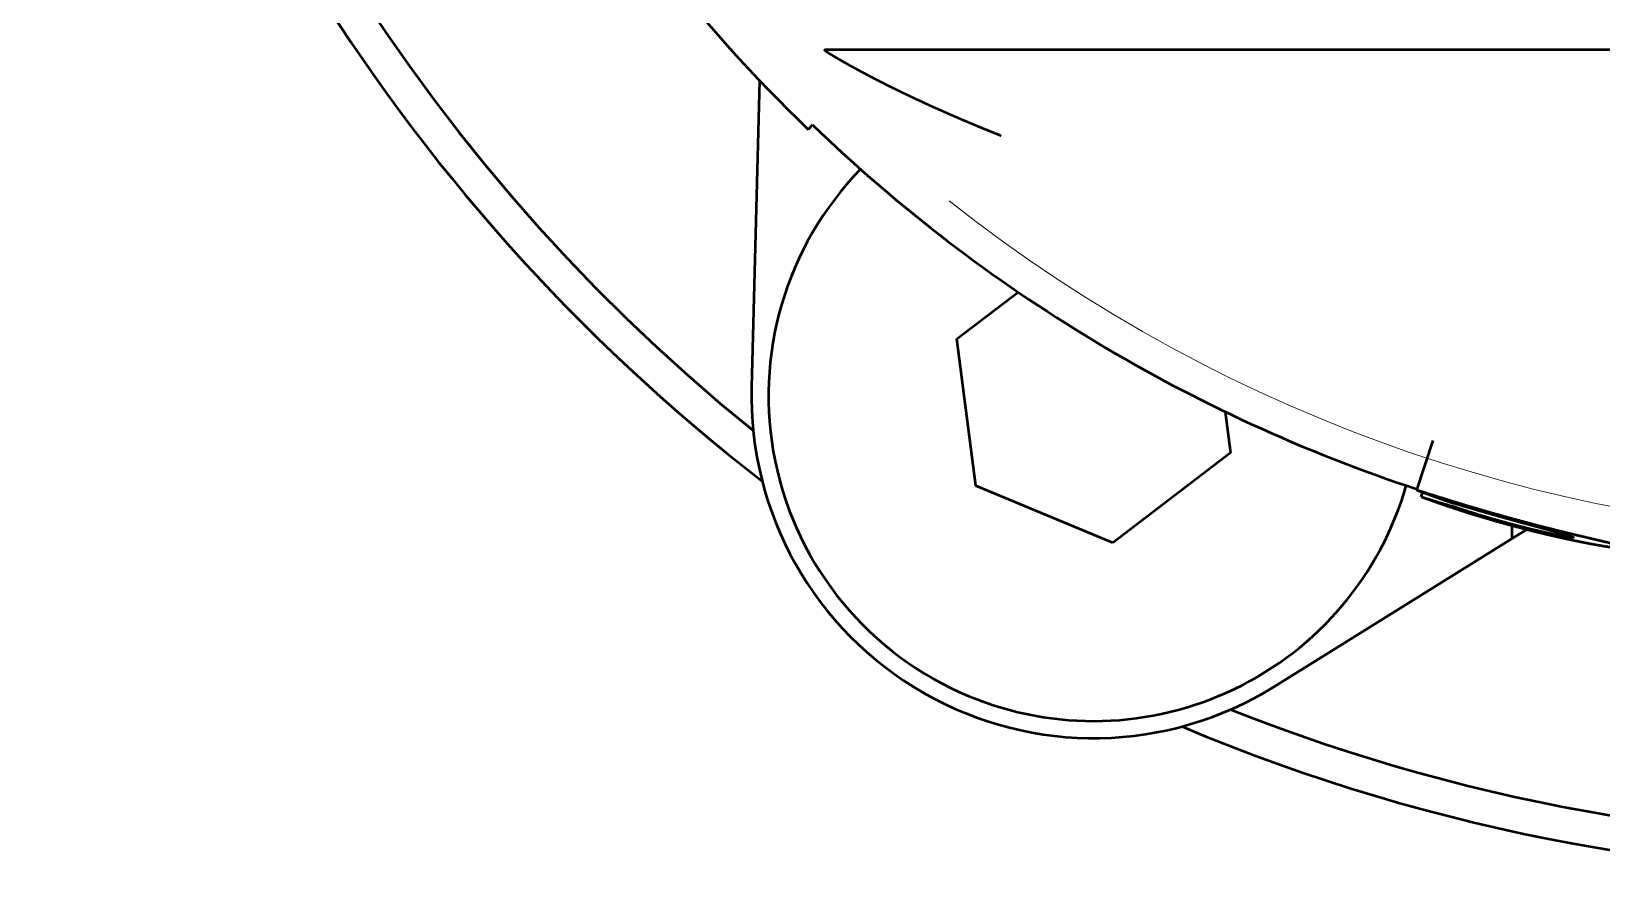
# Paper-space layout 'Layout1' of a CAD drawing. Header units: millimetres. Extents: x 0 to 420, y 0 to 297.
# Drawn here: x 140.48 to 158.83, y 219.67 to 229.52 of the extents above; entities that cross this region are included whole.
import ezdxf

# ---------------------------------------------------------------- set-up
doc = ezdxf.new("R2010")
doc.units = ezdxf.units.MM
doc.layers.add('170', color=7, linetype='Continuous', true_color=0xffffff)

psp = doc.layouts.get("Layout1")

# ---------------------------------------------------------------- linework, layer by layer
at = {"layer": '170', "color": 155, "linetype": 'Continuous', "lineweight": 50}
for p, q in [((148.986, 228.95), (148.893, 225.365)), ((149.607, 228.429), (149.556, 228.376)), ((151.293, 225.928), (152.009, 226.475)), ((151.516, 224.21), (151.293, 225.928)), ((154.429, 225.077), (154.491, 224.597)), ((154.491, 224.597), (153.115, 223.545)), ((156.667, 224.161), (156.86, 224.741)), ((153.115, 223.545), (151.516, 224.21)), ((156.72, 224.083), (156.737, 224.135)), ((157.783, 223.595), (157.784, 223.747)), ((157.955, 223.702), (157.783, 223.595)), ((155.006, 221.866), (157.783, 223.595))]:
    psp.add_line(p, q, dxfattribs=at)
for centre, radius, start, end in [((162.478, 241.667), 22, 67.125, 232.2806), ((162.478, 241.667), 21.6, 68.3062, 231.0994), ((162.475, 241.793), 18.625, 193.7517, 226.0839), ((162.478, 241.667), 22, 247.1194, 346.1925), ((162.478, 241.667), 21.6, 248.3006, 345.9337), ((162.475, 241.793), 18.552, 226.0839, 251.7704), ((152.892, 225.262), 3.8, 135.8084, 247.4), ((152.892, 225.262), 4, 178.526, 240.2115), ((152.892, 225.262), 3.8, 247.4, 343.9897), ((152.892, 225.262), 4, 240.2115, 301.8971)]:
    psp.add_arc(centre, radius, start, end, dxfattribs=at)
at = {"layer": '170', "color": 155, "linetype": 'Continuous', "lineweight": 13}
for centre, radius, start, end in [((152.892, 225.262), 3.8, 135.8084, 247.4), ((162.475, 241.793), 18.17, 231.6627, 308.3373), ((152.892, 225.262), 3.8, 247.4, 343.9897)]:
    psp.add_arc(centre, radius, start, end, dxfattribs=at)
at = {"layer": '170', "color": 155, "linetype": 'Continuous', "lineweight": 50}
for points, knots in [([(149.75, 229.306), (149.749, 229.306), (149.749, 229.305), (149.749, 229.305), (149.748, 229.305), (149.748, 229.305), (149.748, 229.305), (149.749, 229.304), (149.749, 229.304), (149.749, 229.303), (149.75, 229.303), (149.75, 229.302), (149.751, 229.302), (149.752, 229.301), (149.752, 229.3), (149.753, 229.299), (149.755, 229.298), (149.756, 229.297), (149.757, 229.296), (149.758, 229.295), (149.76, 229.294), (149.761, 229.293), (149.763, 229.292), (149.765, 229.291), (149.767, 229.289), (149.769, 229.288), (149.771, 229.287), (149.773, 229.285), (149.775, 229.284), (149.778, 229.282), (149.78, 229.28), (149.783, 229.279), (149.786, 229.277), (149.788, 229.275), (149.791, 229.273), (149.794, 229.271), (149.798, 229.269), (149.801, 229.267), (149.804, 229.265), (149.808, 229.263), (149.811, 229.261), (149.815, 229.258), (149.819, 229.256), (149.822, 229.254), (149.826, 229.251), (149.83, 229.249), (149.835, 229.246), (149.839, 229.244), (149.848, 229.238), (149.852, 229.236), (149.857, 229.233), (149.862, 229.23), (149.872, 229.224), (149.882, 229.218), (149.887, 229.215), (149.893, 229.212), (149.898, 229.209), (149.904, 229.205), (149.909, 229.202), (149.915, 229.199), (149.921, 229.195), (149.927, 229.192), (149.939, 229.185), (149.952, 229.177), (149.959, 229.174), (149.965, 229.17), (149.972, 229.166), (149.979, 229.162), (149.993, 229.154), (150.007, 229.146), (150.022, 229.138), (150.03, 229.133), (150.045, 229.125), (150.053, 229.12), (150.069, 229.112), (150.086, 229.103), (150.103, 229.093), (150.111, 229.089), (150.12, 229.084), (150.129, 229.079), (150.147, 229.069), (150.165, 229.059), (150.174, 229.054), (150.184, 229.049), (150.203, 229.039), (150.222, 229.029), (150.242, 229.018), (150.263, 229.007), (150.284, 228.996), (150.294, 228.991), (150.315, 228.98), (150.326, 228.974), (150.337, 228.968), (150.36, 228.957), (150.371, 228.951), (150.394, 228.939), (150.417, 228.928), (150.429, 228.922), (150.453, 228.909), (150.465, 228.903), (150.489, 228.891), (150.514, 228.879), (150.54, 228.866), (150.552, 228.86), (150.578, 228.847), (150.612, 228.831), (150.645, 228.814), (150.68, 228.798), (150.715, 228.781), (150.751, 228.764), (150.788, 228.746), (150.826, 228.728), (150.864, 228.711), (150.904, 228.692), (150.944, 228.674), (150.985, 228.655), (151.027, 228.636), (151.07, 228.617), (151.113, 228.598), (151.158, 228.578), (151.203, 228.558), (151.249, 228.538), (151.295, 228.518), (151.343, 228.497), (151.391, 228.477), (151.441, 228.456), (151.491, 228.435), (151.542, 228.413), (151.593, 228.392), (151.646, 228.371), (151.699, 228.349), (151.754, 228.327), (151.808, 228.306)], [0, 0, 0.000203, 0.000378, 0.000511, 0.000619, 0.000739, 0.000875, 0.001041, 0.001259, 0.001514, 0.00182, 0.002171, 0.002575, 0.003028, 0.003523, 0.004078, 0.004677, 0.005331, 0.006028, 0.006787, 0.007588, 0.008442, 0.009347, 0.0103, 0.011306, 0.012368, 0.013473, 0.014631, 0.015836, 0.017103, 0.01841, 0.019776, 0.021186, 0.022649, 0.024164, 0.025731, 0.027343, 0.029015, 0.030726, 0.032498, 0.034315, 0.036188, 0.038101, 0.040078, 0.042096, 0.044173, 0.046291, 0.048474, 0.052971, 0.05529, 0.057673, 0.060088, 0.065093, 0.070297, 0.072986, 0.075703, 0.078493, 0.08131, 0.084204, 0.087123, 0.090113, 0.093131, 0.099341, 0.105748, 0.10904, 0.11236, 0.115749, 0.119165, 0.126171, 0.133382, 0.140786, 0.144572, 0.152273, 0.156188, 0.164187, 0.172379, 0.180767, 0.185056, 0.189356, 0.193737, 0.20262, 0.211696, 0.21629, 0.220964, 0.230434, 0.240092, 0.249944, 0.259992, 0.270226, 0.275402, 0.285929, 0.291279, 0.296649, 0.307554, 0.313101, 0.324291, 0.335679, 0.341423, 0.353093, 0.359018, 0.370969, 0.38311, 0.395432, 0.401651, 0.414255, 0.430368, 0.446538, 0.463397, 0.480305, 0.497919, 0.515571, 0.533925, 0.55232, 0.571418, 0.590545, 0.610384, 0.630249, 0.650822, 0.671417, 0.69272, 0.71405, 0.736078, 0.758132, 0.780888, 0.803656, 0.82713, 0.850613, 0.8748, 0.898999, 0.923895, 0.948797, 0.974395, 1, 1]), ([(152.707, 229.306), (152.172, 229.306), (151.227, 229.306), (150.498, 229.306), (150.077, 229.306), (150.006, 229.306)], [0, 0, 0.198265, 0.54817, 0.817945, 0.97381, 1, 1]), ([(172.242, 229.306), (169.1, 229.306), (165.825, 229.306), (162.446, 229.306), (159.078, 229.306), (157.436, 229.306), (154.249, 229.306), (152.707, 229.306)], [0, 0, 0.160837, 0.328494, 0.50146, 0.673885, 0.757918, 0.921083, 1, 1]), ([(157.653, 223.782), (157.833, 223.733), (158.01, 223.687), (158.098, 223.666), (158.185, 223.645), (158.271, 223.625), (158.354, 223.606), (158.435, 223.588), (158.513, 223.572), (158.552, 223.564), (158.59, 223.556), (158.626, 223.549), (158.662, 223.542), (158.795, 223.518), (158.908, 223.499), (158.934, 223.495), (158.958, 223.491), (158.981, 223.488), (159.002, 223.485), (159.04, 223.479), (159.073, 223.476), (159.087, 223.474), (159.1, 223.473), (159.112, 223.472), (159.122, 223.471), (159.138, 223.471), (159.15, 223.471), (159.156, 223.472), (159.158, 223.474), (159.157, 223.476), (159.155, 223.477), (159.152, 223.479), (159.148, 223.481), (159.136, 223.486), (159.119, 223.491), (159.097, 223.498), (159.069, 223.505), (159.053, 223.51), (159.035, 223.514), (159.016, 223.519), (158.996, 223.524), (158.951, 223.535), (158.901, 223.547), (158.845, 223.56), (158.814, 223.567), (158.717, 223.59), (158.647, 223.607), (158.573, 223.624), (158.535, 223.633), (158.495, 223.643), (158.415, 223.663), (158.332, 223.683), (158.248, 223.704), (158.161, 223.726), (158.117, 223.737), (158.073, 223.748), (158.029, 223.76), (157.985, 223.772), (157.807, 223.819), (157.629, 223.869), (157.585, 223.881), (157.54, 223.894), (157.495, 223.907), (157.451, 223.92), (157.363, 223.946), (157.276, 223.971), (157.191, 223.997), (157.108, 224.022), (157.067, 224.035), (157.027, 224.048), (156.987, 224.06), (156.948, 224.072), (156.873, 224.096), (156.801, 224.118), (156.733, 224.14), (156.667, 224.161)], [0, 0, 0.04502, 0.089393, 0.111338, 0.133081, 0.154402, 0.175104, 0.195184, 0.214645, 0.224138, 0.233467, 0.242602, 0.251474, 0.284066, 0.312008, 0.318257, 0.324172, 0.329721, 0.334908, 0.344239, 0.352217, 0.355709, 0.358875, 0.361716, 0.364222, 0.368239, 0.370996, 0.37259, 0.373268, 0.373654, 0.374257, 0.375112, 0.376237, 0.379345, 0.383659, 0.38926, 0.396245, 0.400299, 0.404715, 0.409477, 0.414571, 0.425773, 0.438336, 0.452305, 0.459819, 0.484038, 0.501489, 0.519933, 0.529521, 0.539335, 0.559438, 0.580062, 0.601193, 0.622796, 0.633767, 0.64481, 0.655876, 0.66696, 0.71148, 0.756282, 0.767526, 0.778791, 0.790073, 0.801316, 0.823541, 0.845406, 0.866897, 0.888004, 0.898415, 0.908688, 0.918761, 0.928616, 0.947698, 0.965959, 0.983403, 1, 1]), ([(156.667, 224.161), (156.724, 224.14), (156.781, 224.119), (156.842, 224.096), (156.903, 224.074), (156.965, 224.053), (157.026, 224.031)], [0, 0, 0.159545, 0.319027, 0.489413, 0.659685, 0.829909, 1, 1]), ([(156.72, 224.083), (156.819, 224.047), (156.925, 224.01), (157.036, 223.972), (157.153, 223.933), (157.183, 223.923), (157.213, 223.914), (157.244, 223.904), (157.274, 223.894), (157.336, 223.875), (157.398, 223.856), (157.525, 223.819), (157.653, 223.782)], [0, 0, 0.107653, 0.221647, 0.341475, 0.467022, 0.499292, 0.531791, 0.564399, 0.597134, 0.662983, 0.729352, 0.863621, 1, 1]), ([(156.72, 224.083), (156.776, 224.065), (156.833, 224.048), (156.893, 224.029), (156.954, 224.011), (157.014, 223.993), (157.075, 223.975)], [0, 0, 0.159604, 0.319105, 0.489455, 0.659716, 0.829892, 1, 1]), ([(157.026, 224.031), (157.126, 224.001), (157.236, 223.969), (157.295, 223.952), (157.355, 223.934), (157.417, 223.916), (157.479, 223.898), (157.543, 223.88), (157.608, 223.861), (157.674, 223.843), (157.739, 223.825), (157.804, 223.807), (157.9, 223.78), (157.963, 223.763), (158.054, 223.739), (158.138, 223.716), (158.165, 223.709), (158.216, 223.695), (158.262, 223.683), (158.305, 223.671), (158.325, 223.666), (158.343, 223.661), (158.36, 223.656), (158.376, 223.651), (158.405, 223.643), (158.43, 223.636), (158.451, 223.629), (158.467, 223.624), (158.48, 223.619), (158.489, 223.615), (158.496, 223.612), (158.499, 223.609), (158.499, 223.607), (158.497, 223.606), (158.491, 223.606), (158.482, 223.606), (158.469, 223.607), (158.452, 223.609), (158.442, 223.611), (158.431, 223.612), (158.419, 223.614), (158.405, 223.616), (158.376, 223.622), (158.342, 223.628), (158.323, 223.632), (158.303, 223.636), (158.282, 223.64), (158.26, 223.645), (158.214, 223.655), (158.163, 223.666), (158.136, 223.672), (158.109, 223.678), (158.08, 223.685), (158.051, 223.692), (157.992, 223.706), (157.93, 223.722), (157.867, 223.738), (157.802, 223.755), (157.737, 223.772), (157.672, 223.79), (157.64, 223.799), (157.607, 223.809), (157.574, 223.818), (157.541, 223.827), (157.414, 223.865), (157.292, 223.903), (157.234, 223.922), (157.178, 223.94), (157.126, 223.958), (157.075, 223.975)], [0, 0, 0.034848, 0.072834, 0.093206, 0.114118, 0.135429, 0.15714, 0.179242, 0.201732, 0.224355, 0.246842, 0.269188, 0.302418, 0.32411, 0.355137, 0.384317, 0.393543, 0.410927, 0.426926, 0.441566, 0.448365, 0.454763, 0.460729, 0.466298, 0.47629, 0.484844, 0.491988, 0.497768, 0.502301, 0.505691, 0.508044, 0.509453, 0.51011, 0.511062, 0.51301, 0.516096, 0.520406, 0.52605, 0.529414, 0.533145, 0.537225, 0.541668, 0.551654, 0.563172, 0.569528, 0.576288, 0.583403, 0.590844, 0.60671, 0.623882, 0.63295, 0.642351, 0.652051, 0.661971, 0.682343, 0.703419, 0.725177, 0.747354, 0.769685, 0.792158, 0.803443, 0.814763, 0.826085, 0.837344, 0.881443, 0.92395, 0.944262, 0.963639, 0.982186, 1, 1])]:
    psp.add_open_spline(points, degree=1, knots=knots, dxfattribs=at)
psp.add_open_spline([(150.006, 229.306), (149.75, 229.306)], degree=1, dxfattribs=at)

doc.saveas('drawing.dxf')
